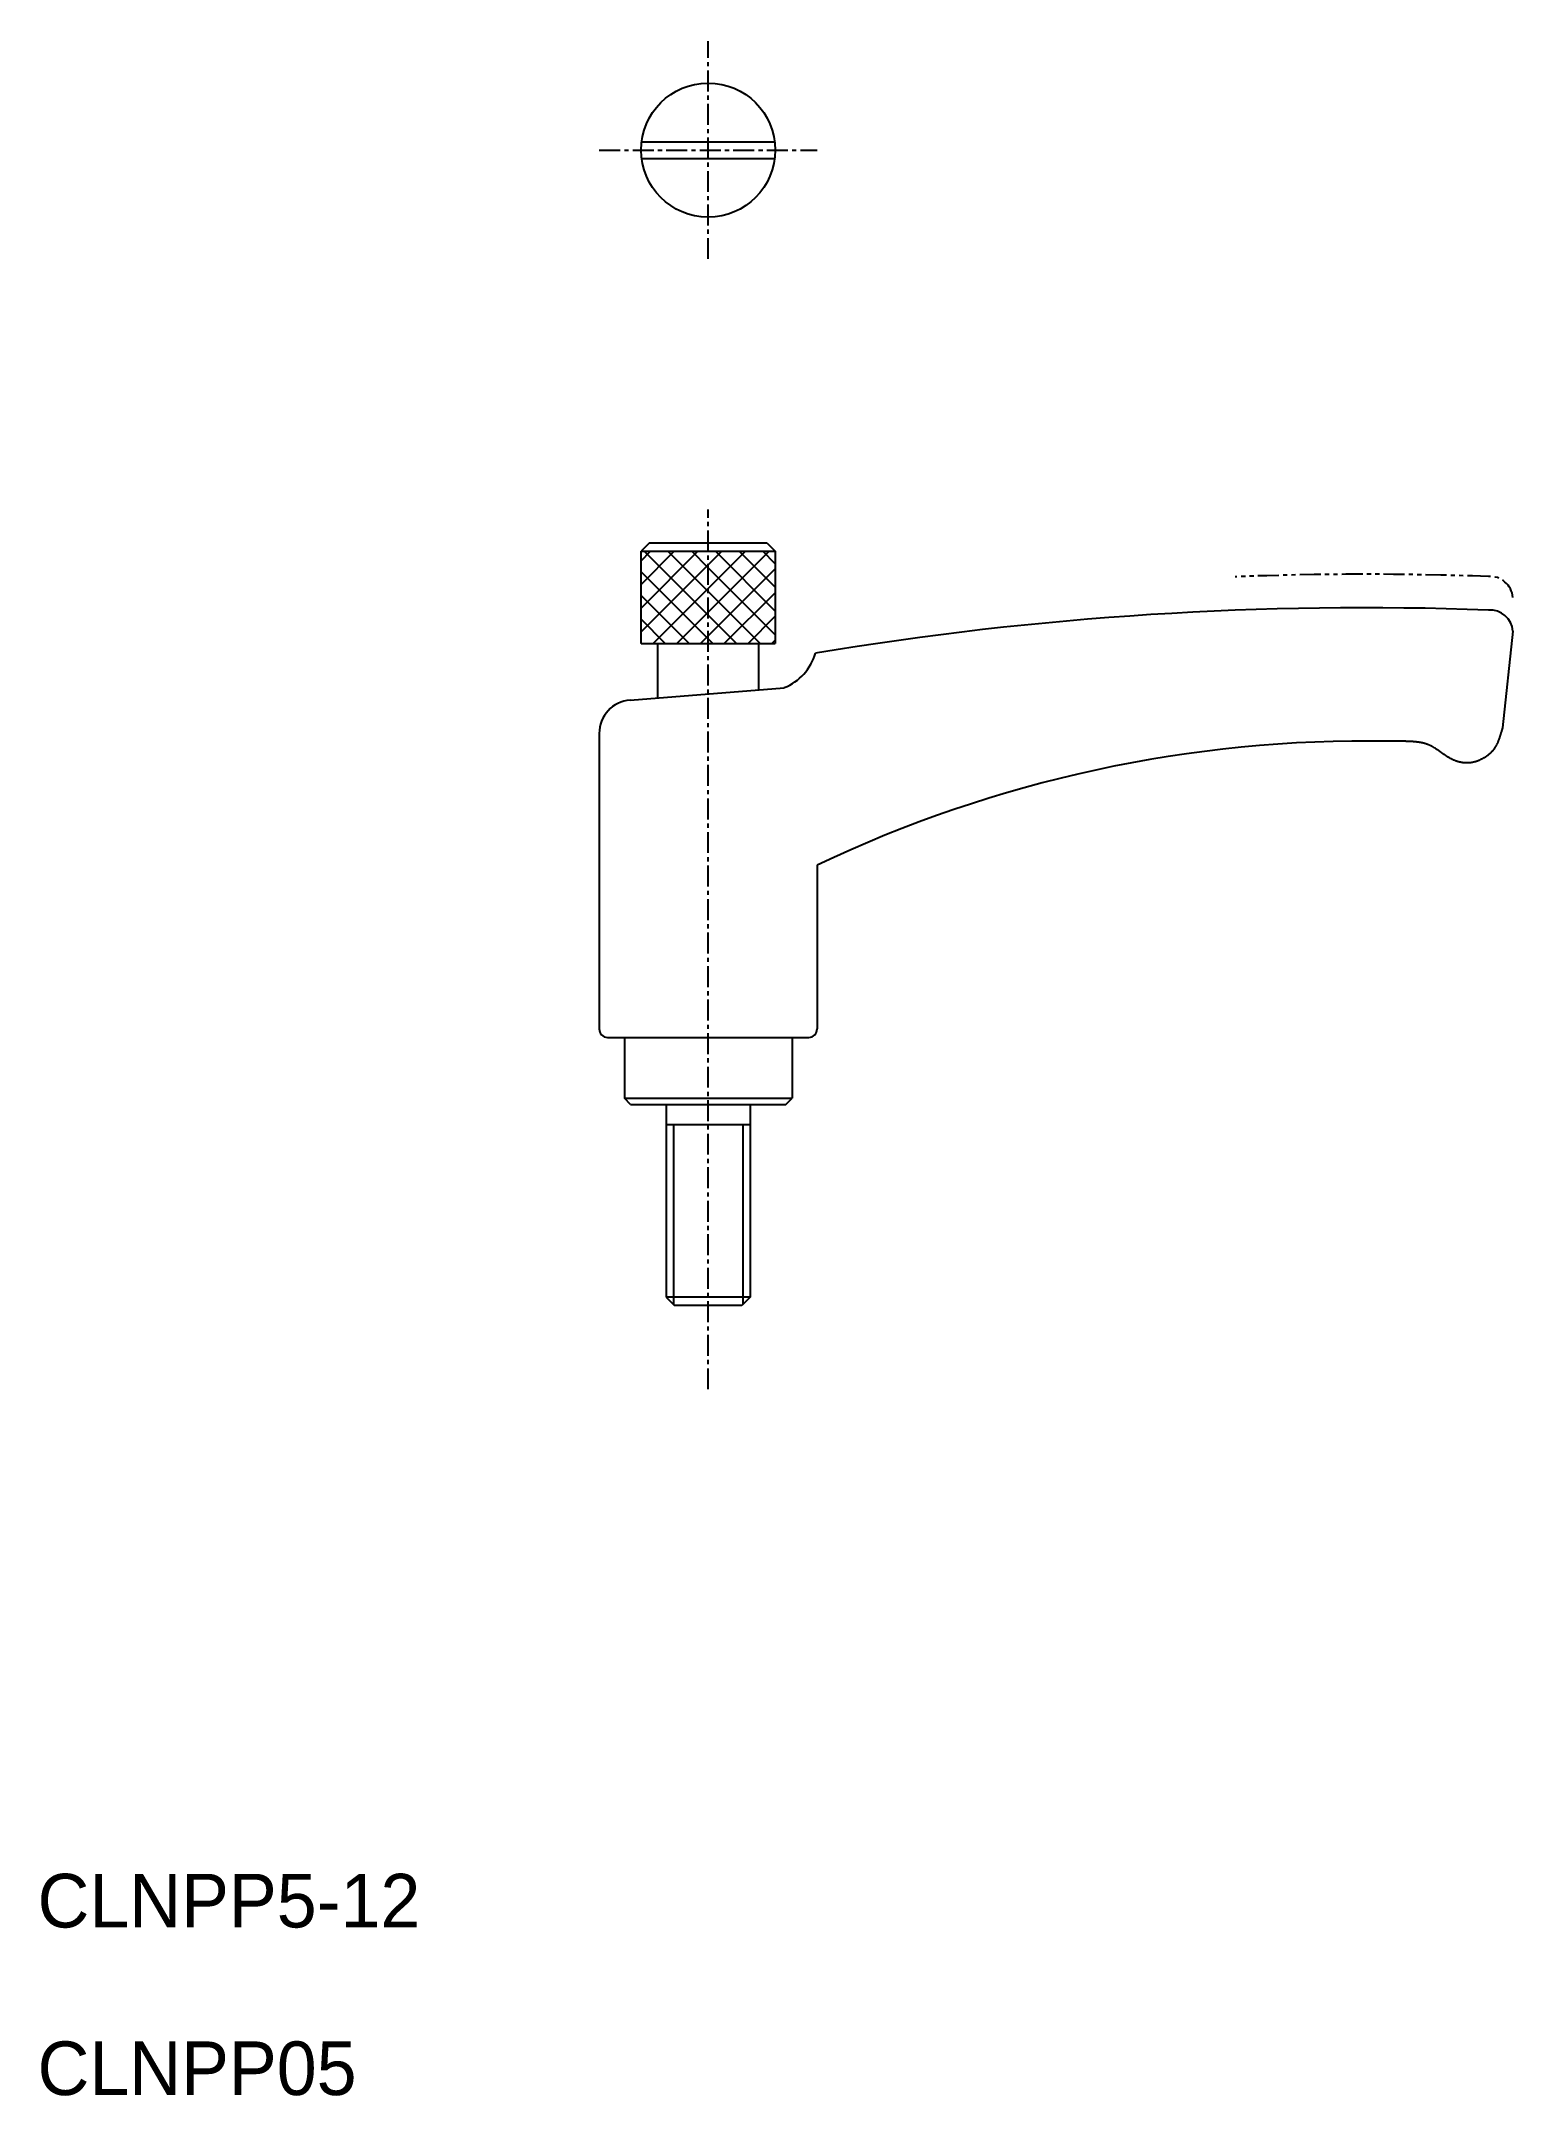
# Model space of a CAD drawing. Extents: x -2464 to -2376, y -1088 to -965.
import ezdxf

# ---------------------------------------------------------------- set-up
doc = ezdxf.new("R2010")
doc.units = 0
doc.linetypes.add('CENTER', pattern=[2, 1.25, -0.25, 0.25, -0.25])
doc.linetypes.add('PHANTOM', pattern=[2.5, 1.25, -0.25, 0.25, -0.25, 0.25, -0.25])
doc.layers.get('0').update_dxf_attribs({"linetype": 'CONTINUOUS'})
doc.layers.add('CENTER', color=1, linetype='CENTER')

# ---------------------------------------------------------------- blocks, each defined once
blk = doc.blocks.new('*X48')
at = {"color": 0, "linetype": 'CONTINUOUS'}
for p, q in [((-2427.99, -999.34), (-2424.6, -995.94)), ((-2427.99, -997.92), (-2426.01, -995.94)), ((-2427.99, -996.51), (-2427.43, -995.94)), ((-2423.99, -999.75), (-2427.8, -995.94)), ((-2423.99, -998.34), (-2426.39, -995.94)), ((-2423.99, -996.92), (-2424.97, -995.94)), ((-2423.99, -999.58), (-2420.36, -995.94)), ((-2423.99, -998.16), (-2421.77, -995.94)), ((-2423.99, -996.75), (-2423.18, -995.94)), ((-2419.99, -999.51), (-2423.56, -995.94)), ((-2419.99, -998.09), (-2422.15, -995.94)), ((-2419.99, -996.68), (-2420.73, -995.94)), ((-2427.99, -1000.75), (-2423.99, -996.75)), ((-2423.99, -1001.16), (-2427.99, -997.16)), ((-2419.99, -1000.92), (-2423.99, -996.92)), ((-2423.99, -1000.99), (-2419.99, -996.99)), ((-2425.13, -1001.44), (-2427.99, -998.58)), ((-2427.27, -1001.44), (-2423.99, -998.16)), ((-2420.89, -1001.44), (-2423.99, -998.34)), ((-2423.03, -1001.44), (-2419.99, -998.41)), ((-2426.55, -1001.44), (-2427.99, -999.99)), ((-2425.86, -1001.44), (-2423.99, -999.58)), ((-2422.3, -1001.44), (-2423.99, -999.75)), ((-2421.61, -1001.44), (-2419.99, -999.82)), ((-2427.96, -1001.44), (-2427.99, -1001.41)), ((-2424.44, -1001.44), (-2423.99, -1000.99)), ((-2423.72, -1001.44), (-2423.99, -1001.16)), ((-2420.2, -1001.44), (-2419.99, -1001.24))]:
    blk.add_line(p, q, dxfattribs=at)

msp = doc.modelspace()

# ---------------------------------------------------------------- linework, layer by layer
at = {"color": 7, "linetype": 'CONTINUOUS'}
for p, q in [((-2427.96, -971.5), (-2420.03, -971.5)), ((-2427.96, -972.5), (-2420.03, -972.5)), ((-2427.49, -995.44), (-2427.99, -995.94)), ((-2427.49, -995.44), (-2420.49, -995.44)), ((-2420.49, -995.44), (-2419.99, -995.94)), ((-2427.99, -1001.44), (-2427.99, -995.94)), ((-2427.99, -995.94), (-2419.99, -995.94)), ((-2419.99, -995.94), (-2419.99, -1001.44)), ((-2427.99, -1001.44), (-2419.99, -1001.44)), ((-2426.99, -1004.68), (-2426.99, -1001.44)), ((-2420.99, -1001.44), (-2420.99, -1004.2)), ((-2375.99, -1000.7), (-2376.62, -1006.48)), ((-2428.65, -1004.82), (-2419.45, -1004.08)), ((-2430.49, -1006.81), (-2430.49, -1024.44)), ((-2417.49, -1014.67), (-2417.49, -1024.44)), ((-2429.99, -1024.94), (-2417.99, -1024.94)), ((-2428.99, -1024.94), (-2428.99, -1028.57)), ((-2418.99, -1024.94), (-2418.99, -1028.57)), ((-2428.99, -1028.57), (-2418.99, -1028.57)), ((-2428.63, -1028.94), (-2428.99, -1028.57)), ((-2419.36, -1028.94), (-2418.99, -1028.57)), ((-2428.63, -1028.94), (-2419.36, -1028.94)), ((-2426.49, -1028.94), (-2426.49, -1040.44)), ((-2421.49, -1028.94), (-2421.49, -1040.44)), ((-2426.49, -1030.14), (-2421.49, -1030.14)), ((-2421.49, -1040.44), (-2426.49, -1040.44)), ((-2426.49, -1040.44), (-2425.99, -1040.94)), ((-2421.49, -1040.44), (-2421.99, -1040.94)), ((-2421.99, -1040.94), (-2425.99, -1040.94))]:
    msp.add_line(p, q, dxfattribs=at)
at = {"color": 3, "linetype": 'CONTINUOUS'}
for p, q in [((-2426.06, -1030.14), (-2426.06, -1040.87)), ((-2421.93, -1030.14), (-2421.93, -1040.87))]:
    msp.add_line(p, q, dxfattribs=at)
at = {"color": 7}
msp.add_polyline3d([(-2376.62, -1006.48, 0), (-2376.62, -1006.48, 0), (-2376.62, -1006.49, 0), (-2376.62, -1006.49, 0), (-2376.62, -1006.5, 0), (-2376.62, -1006.51, 0), (-2376.63, -1006.52, 0), (-2376.63, -1006.53, 0), (-2376.64, -1006.55, 0), (-2376.64, -1006.57, 0), (-2376.65, -1006.59, 0), (-2376.65, -1006.61, 0), (-2376.66, -1006.63, 0), (-2376.67, -1006.65, 0), (-2376.67, -1006.68, 0), (-2376.68, -1006.7, 0), (-2376.69, -1006.73, 0), (-2376.7, -1006.76, 0), (-2376.71, -1006.78, 0), (-2376.72, -1006.81, 0), (-2376.73, -1006.84, 0), (-2376.74, -1006.88, 0), (-2376.75, -1006.91, 0), (-2376.76, -1006.94, 0), (-2376.77, -1006.97, 0), (-2376.78, -1007, 0), (-2376.79, -1007.04, 0), (-2376.8, -1007.07, 0), (-2376.82, -1007.1, 0), (-2376.83, -1007.14, 0), (-2376.84, -1007.17, 0), (-2376.85, -1007.2, 0), (-2376.87, -1007.23, 0), (-2376.88, -1007.26, 0), (-2376.89, -1007.3, 0), (-2376.9, -1007.33, 0), (-2376.92, -1007.36, 0), (-2376.93, -1007.39, 0), (-2376.94, -1007.42, 0), (-2376.96, -1007.44, 0), (-2376.97, -1007.47, 0), (-2376.98, -1007.5, 0), (-2377, -1007.52, 0), (-2377.01, -1007.55, 0), (-2377.03, -1007.58, 0), (-2377.04, -1007.6, 0), (-2377.05, -1007.62, 0), (-2377.07, -1007.65, 0), (-2377.08, -1007.67, 0), (-2377.1, -1007.69, 0), (-2377.11, -1007.72, 0), (-2377.13, -1007.74, 0), (-2377.14, -1007.76, 0), (-2377.16, -1007.78, 0), (-2377.17, -1007.8, 0), (-2377.19, -1007.82, 0), (-2377.2, -1007.84, 0), (-2377.22, -1007.86, 0), (-2377.23, -1007.88, 0), (-2377.25, -1007.89, 0), (-2377.27, -1007.91, 0), (-2377.28, -1007.93, 0), (-2377.3, -1007.95, 0), (-2377.31, -1007.96, 0), (-2377.33, -1007.98, 0), (-2377.35, -1008, 0), (-2377.37, -1008.01, 0), (-2377.38, -1008.03, 0), (-2377.4, -1008.04, 0), (-2377.42, -1008.06, 0), (-2377.44, -1008.07, 0), (-2377.46, -1008.09, 0), (-2377.47, -1008.1, 0), (-2377.49, -1008.12, 0), (-2377.51, -1008.13, 0), (-2377.53, -1008.15, 0), (-2377.55, -1008.16, 0), (-2377.57, -1008.17, 0), (-2377.59, -1008.19, 0), (-2377.61, -1008.2, 0), (-2377.63, -1008.22, 0), (-2377.65, -1008.23, 0), (-2377.67, -1008.24, 0), (-2377.69, -1008.26, 0), (-2377.72, -1008.27, 0), (-2377.74, -1008.28, 0), (-2377.76, -1008.29, 0), (-2377.78, -1008.31, 0), (-2377.8, -1008.32, 0), (-2377.83, -1008.33, 0), (-2377.85, -1008.34, 0), (-2377.87, -1008.35, 0), (-2377.9, -1008.37, 0), (-2377.92, -1008.38, 0), (-2377.94, -1008.39, 0), (-2377.97, -1008.4, 0), (-2377.99, -1008.41, 0), (-2378.01, -1008.42, 0), (-2378.04, -1008.43, 0), (-2378.06, -1008.44, 0), (-2378.09, -1008.45, 0), (-2378.11, -1008.46, 0), (-2378.14, -1008.47, 0), (-2378.16, -1008.48, 0), (-2378.18, -1008.48, 0), (-2378.21, -1008.49, 0), (-2378.23, -1008.5, 0), (-2378.26, -1008.51, 0), (-2378.28, -1008.51, 0), (-2378.31, -1008.52, 0), (-2378.34, -1008.53, 0), (-2378.36, -1008.53, 0), (-2378.39, -1008.54, 0), (-2378.41, -1008.54, 0), (-2378.44, -1008.55, 0), (-2378.46, -1008.55, 0), (-2378.49, -1008.56, 0), (-2378.52, -1008.56, 0), (-2378.54, -1008.56, 0), (-2378.57, -1008.56, 0), (-2378.59, -1008.57, 0), (-2378.62, -1008.57, 0), (-2378.64, -1008.57, 0), (-2378.67, -1008.57, 0), (-2378.7, -1008.57, 0), (-2378.72, -1008.57, 0), (-2378.75, -1008.57, 0), (-2378.77, -1008.57, 0), (-2378.8, -1008.57, 0), (-2378.83, -1008.57, 0), (-2378.85, -1008.57, 0), (-2378.88, -1008.57, 0), (-2378.9, -1008.56, 0), (-2378.93, -1008.56, 0), (-2378.95, -1008.56, 0), (-2378.98, -1008.56, 0), (-2379.01, -1008.55, 0), (-2379.03, -1008.55, 0), (-2379.06, -1008.54, 0), (-2379.08, -1008.54, 0), (-2379.11, -1008.53, 0), (-2379.13, -1008.53, 0), (-2379.16, -1008.52, 0), (-2379.18, -1008.52, 0), (-2379.21, -1008.51, 0), (-2379.23, -1008.5, 0), (-2379.26, -1008.5, 0), (-2379.28, -1008.49, 0), (-2379.31, -1008.48, 0), (-2379.33, -1008.47, 0), (-2379.36, -1008.47, 0), (-2379.38, -1008.46, 0), (-2379.41, -1008.45, 0), (-2379.43, -1008.44, 0), (-2379.46, -1008.43, 0), (-2379.48, -1008.42, 0), (-2379.5, -1008.41, 0), (-2379.53, -1008.4, 0), (-2379.55, -1008.39, 0), (-2379.57, -1008.38, 0), (-2379.6, -1008.37, 0), (-2379.62, -1008.36, 0), (-2379.64, -1008.34, 0), (-2379.67, -1008.33, 0), (-2379.69, -1008.32, 0), (-2379.71, -1008.31, 0), (-2379.73, -1008.3, 0), (-2379.76, -1008.28, 0), (-2379.78, -1008.27, 0), (-2379.8, -1008.26, 0), (-2379.82, -1008.24, 0), (-2379.85, -1008.23, 0), (-2379.87, -1008.22, 0), (-2379.89, -1008.2, 0), (-2379.91, -1008.19, 0), (-2379.93, -1008.18, 0), (-2379.96, -1008.16, 0), (-2379.98, -1008.15, 0), (-2380, -1008.13, 0), (-2380.02, -1008.12, 0), (-2380.04, -1008.1, 0), (-2380.06, -1008.09, 0), (-2380.08, -1008.07, 0), (-2380.11, -1008.06, 0), (-2380.13, -1008.05, 0), (-2380.15, -1008.03, 0), (-2380.17, -1008.02, 0), (-2380.19, -1008, 0), (-2380.21, -1007.99, 0), (-2380.23, -1007.97, 0), (-2380.25, -1007.96, 0), (-2380.27, -1007.94, 0), (-2380.3, -1007.93, 0), (-2380.32, -1007.91, 0), (-2380.34, -1007.9, 0), (-2380.36, -1007.88, 0), (-2380.38, -1007.87, 0), (-2380.4, -1007.85, 0), (-2380.42, -1007.84, 0), (-2380.44, -1007.82, 0), (-2380.46, -1007.81, 0), (-2380.49, -1007.79, 0), (-2380.51, -1007.78, 0), (-2380.53, -1007.76, 0), (-2380.55, -1007.75, 0), (-2380.57, -1007.74, 0), (-2380.59, -1007.72, 0), (-2380.61, -1007.71, 0), (-2380.64, -1007.69, 0), (-2380.66, -1007.68, 0), (-2380.68, -1007.67, 0), (-2380.7, -1007.65, 0), (-2380.72, -1007.64, 0), (-2380.74, -1007.63, 0), (-2380.77, -1007.61, 0), (-2380.79, -1007.6, 0), (-2380.81, -1007.59, 0), (-2380.83, -1007.58, 0), (-2380.85, -1007.57, 0), (-2380.88, -1007.55, 0), (-2380.9, -1007.54, 0), (-2380.92, -1007.53, 0), (-2380.94, -1007.52, 0), (-2380.97, -1007.51, 0), (-2380.99, -1007.5, 0), (-2381.01, -1007.49, 0), (-2381.04, -1007.48, 0), (-2381.06, -1007.47, 0), (-2381.08, -1007.46, 0), (-2381.11, -1007.45, 0), (-2381.13, -1007.44, 0), (-2381.15, -1007.44, 0), (-2381.18, -1007.43, 0), (-2381.2, -1007.42, 0), (-2381.22, -1007.41, 0), (-2381.25, -1007.41, 0), (-2381.27, -1007.4, 0), (-2381.3, -1007.39, 0), (-2381.32, -1007.39, 0), (-2381.35, -1007.38, 0), (-2381.37, -1007.37, 0), (-2381.4, -1007.37, 0), (-2381.42, -1007.36, 0), (-2381.45, -1007.36, 0), (-2381.47, -1007.35, 0), (-2381.5, -1007.35, 0), (-2381.52, -1007.34, 0), (-2381.55, -1007.34, 0), (-2381.57, -1007.34, 0), (-2381.6, -1007.33, 0), (-2381.62, -1007.33, 0), (-2381.65, -1007.33, 0), (-2381.67, -1007.32, 0), (-2381.7, -1007.32, 0), (-2381.73, -1007.32, 0), (-2381.75, -1007.31, 0), (-2381.78, -1007.31, 0), (-2381.8, -1007.31, 0), (-2381.83, -1007.31, 0), (-2381.85, -1007.3, 0), (-2381.88, -1007.3, 0), (-2381.91, -1007.3, 0), (-2381.93, -1007.3, 0), (-2381.96, -1007.29, 0), (-2381.98, -1007.29, 0), (-2382.01, -1007.29, 0), (-2382.04, -1007.29, 0), (-2382.06, -1007.29, 0), (-2382.09, -1007.29, 0), (-2382.11, -1007.29, 0), (-2382.14, -1007.28, 0), (-2382.17, -1007.28, 0), (-2382.19, -1007.28, 0), (-2382.22, -1007.28, 0), (-2382.24, -1007.28, 0), (-2382.27, -1007.28, 0), (-2382.3, -1007.28, 0), (-2382.32, -1007.28, 0), (-2382.35, -1007.28, 0), (-2382.37, -1007.27, 0), (-2382.4, -1007.27, 0), (-2382.42, -1007.27, 0), (-2382.45, -1007.27, 0), (-2382.48, -1007.27, 0), (-2382.5, -1007.27, 0), (-2382.53, -1007.27, 0), (-2382.55, -1007.27, 0), (-2382.58, -1007.27, 0), (-2382.6, -1007.27, 0), (-2382.63, -1007.27, 0), (-2382.66, -1007.27, 0), (-2382.68, -1007.27, 0), (-2382.71, -1007.26, 0), (-2382.73, -1007.26, 0), (-2382.76, -1007.26, 0), (-2382.78, -1007.26, 0), (-2382.81, -1007.26, 0), (-2382.83, -1007.26, 0), (-2382.86, -1007.26, 0), (-2382.88, -1007.26, 0), (-2382.91, -1007.26, 0), (-2382.94, -1007.26, 0), (-2382.96, -1007.26, 0), (-2382.99, -1007.26, 0), (-2383.01, -1007.26, 0), (-2383.04, -1007.26, 0), (-2383.06, -1007.26, 0), (-2383.09, -1007.26, 0), (-2383.11, -1007.26, 0), (-2383.14, -1007.26, 0), (-2383.16, -1007.26, 0), (-2383.19, -1007.27, 0), (-2383.22, -1007.27, 0), (-2383.24, -1007.27, 0), (-2383.27, -1007.27, 0), (-2383.29, -1007.27, 0), (-2383.32, -1007.27, 0), (-2383.34, -1007.27, 0), (-2383.37, -1007.27, 0), (-2383.39, -1007.27, 0)], dxfattribs=at)
at = {"color": 7, "linetype": 'CONTINUOUS'}
msp.add_circle((-2423.99, -972), 4, dxfattribs=at)
at = {"color": 3, "linetype": 'PHANTOM'}
for centre, radius, start, end in [((-2384.83, -1196.82), 199.51, 87.8813, 92.2204), ((-2377.36, -998.81), 1.37, 4.7437, 93.7297)]:
    msp.add_arc(centre, radius, start, end, dxfattribs=at)
at = {"color": 7, "linetype": 'CONTINUOUS'}
for centre, radius, start, end in [((-2384.83, -1198.82), 199.51, 87.8813, 99.453), ((-2377.36, -1000.81), 1.37, 4.7437, 93.7297), ((-2420.59, -1001.18), 3.11, 291.467, 344.4521), ((-2428.49, -1006.81), 2, 94.5943, 180), ((-2384.71, -1083.5), 76.24, 89.0097, 115.4682), ((-2429.99, -1024.44), 0.5, 180, 270), ((-2417.99, -1024.44), 0.5, 270, 0)]:
    msp.add_arc(centre, radius, start, end, dxfattribs=at)
at = {"layer": 'CENTER', "color": 1, "linetype": 'CENTER'}
for p, q in [((-2423.99, -978.5), (-2423.99, -965.5)), ((-2430.49, -972), (-2417.49, -972)), ((-2423.99, -1045.94), (-2423.99, -993.44))]:
    msp.add_line(p, q, dxfattribs=at)

# ---------------------------------------------------------------- block references
at = {"color": 3, "linetype": 'CONTINUOUS'}
msp.add_blockref('*X48', (0, 0), dxfattribs=at)

# ---------------------------------------------------------------- texts
at = {"color": 7, "linetype": 'CONTINUOUS'}
for s, p in [('CLNPP5-12', (-2463.99, -1078.05)), ('CLNPP05', (-2463.99, -1088.05))]:
    msp.add_text(s, height=3.2, dxfattribs=at).set_placement(p)

doc.saveas('drawing.dxf')
